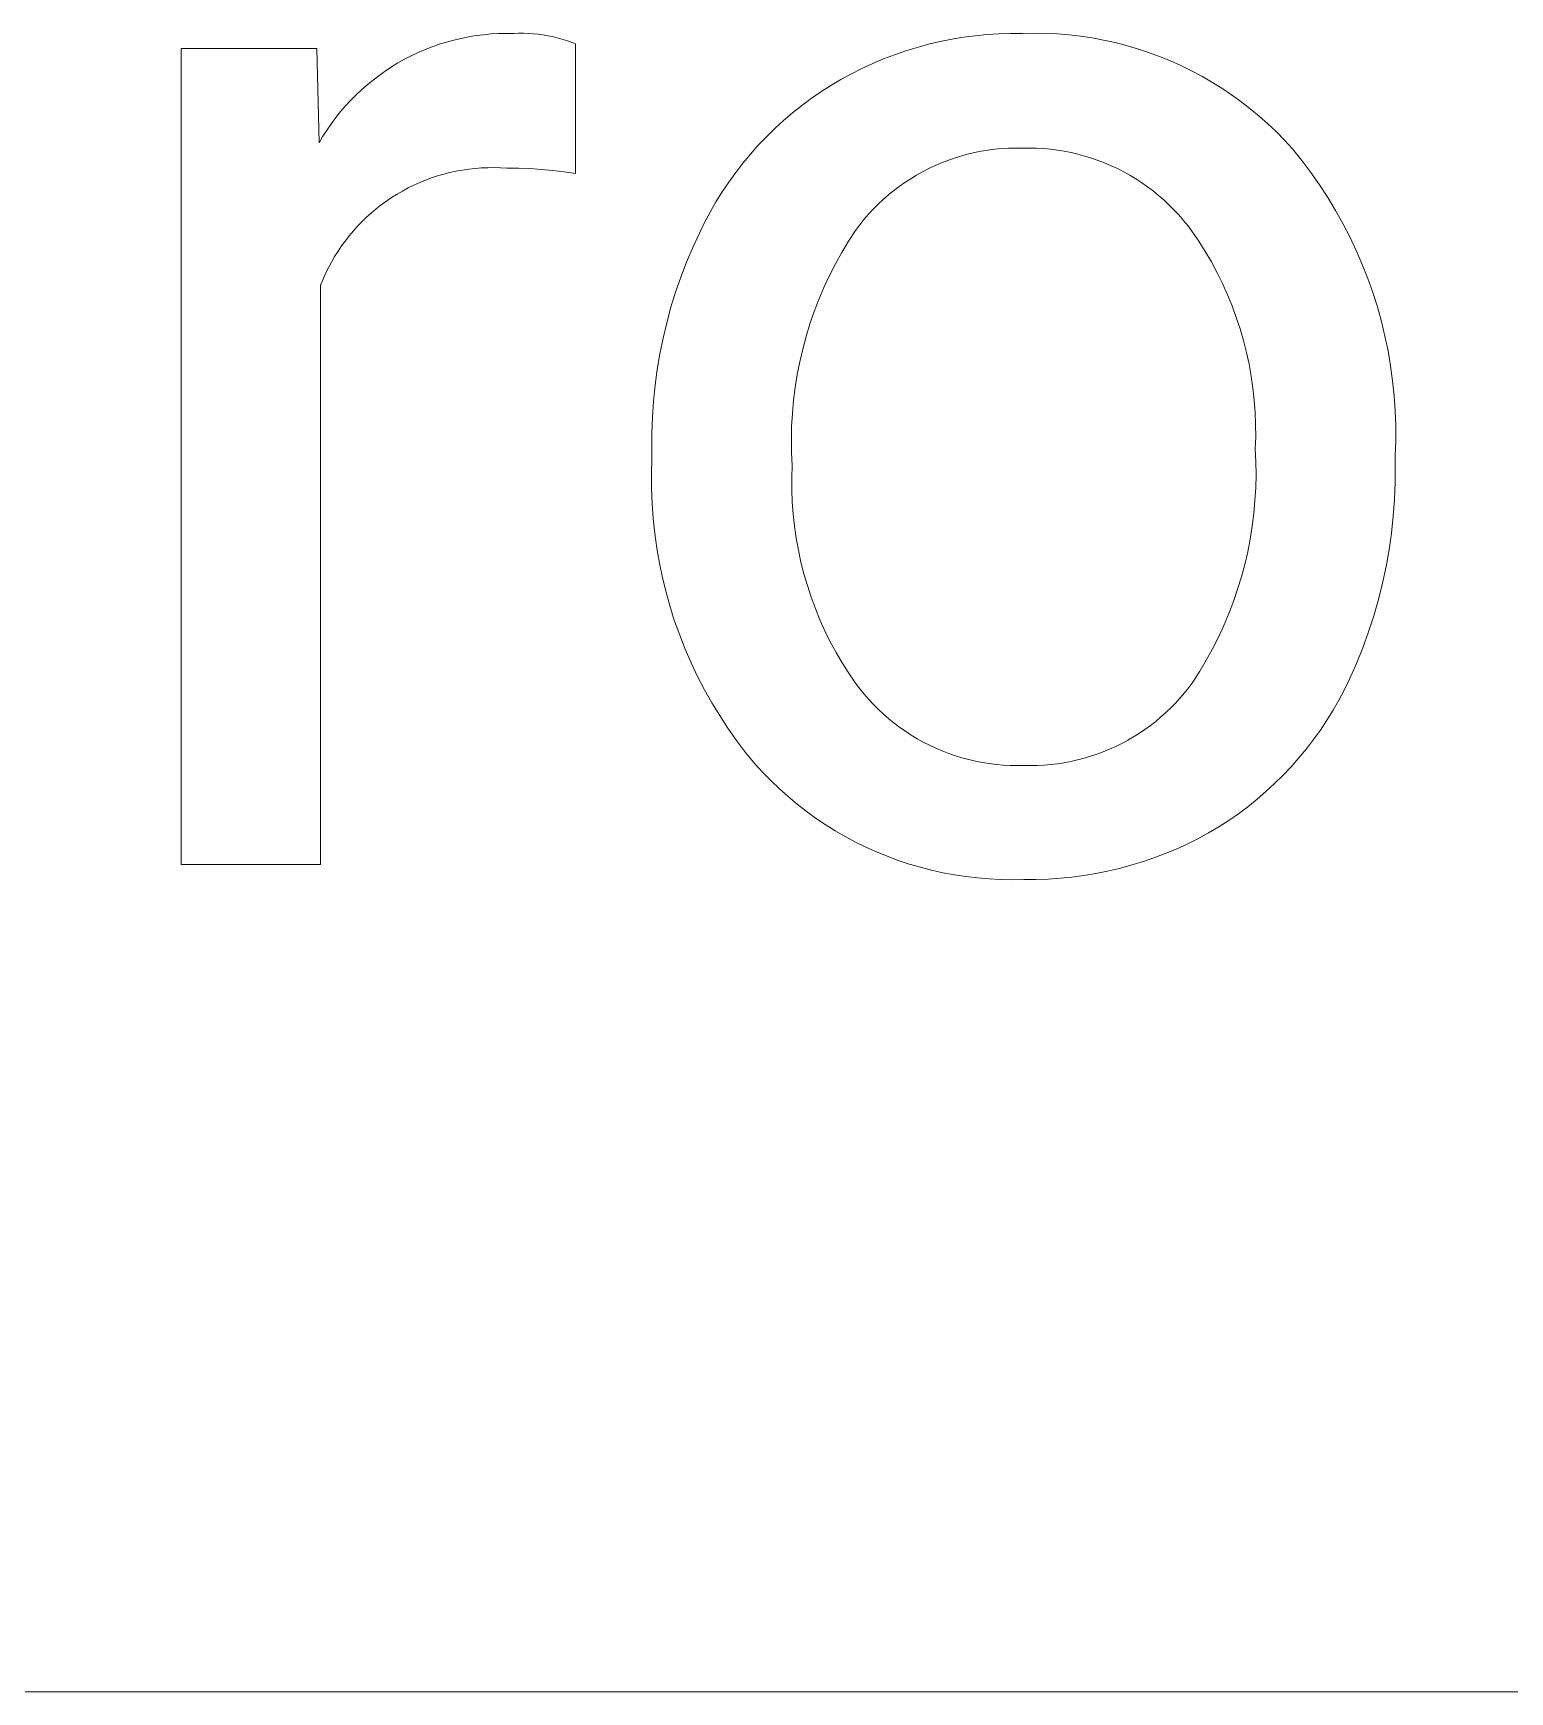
# Model space of a CAD drawing. Header units: millimetres. Extents: x 1383 to 4664, y -160 to 2132.
# Drawn here: x 3651.35 to 3693.12, y 23.47 to 70.4 of the extents above; entities that cross this region are included whole.
import ezdxf

# ---------------------------------------------------------------- set-up
doc = ezdxf.new("R2010")
doc.units = ezdxf.units.MM
doc.header["$MEASUREMENT"] = 0
doc.layers.add('Domyślny', color=7, linetype='Continuous', true_color=0x000000)

msp = doc.modelspace()

# ---------------------------------------------------------------- linework, layer by layer
at = {"layer": 'Domyślny', "color": 18, "lineweight": 15, "true_color": 0x000000}
for p, q in [((3664.52, 70.393), (3664.734, 70.398)), ((3664.734, 70.398), (3664.948, 70.395)), ((3664.948, 70.395), (3665.085, 70.4)), ((3665.085, 70.4), (3665.223, 70.4)), ((3665.223, 70.4), (3665.36, 70.396)), ((3679.333, 70.396), (3679.663, 70.403)), ((3679.663, 70.403), (3679.993, 70.398)), ((3679.993, 70.398), (3680.323, 70.382)), ((3655.541, 46.882), (3655.541, 69.969)), ((3655.541, 69.969), (3659.376, 69.969)), ((3659.376, 69.969), (3659.441, 67.303)), ((3662.243, 69.854), (3662.44, 69.938)), ((3662.44, 69.938), (3662.639, 70.016)), ((3662.639, 70.016), (3662.841, 70.087)), ((3662.841, 70.087), (3663.045, 70.151)), ((3663.045, 70.151), (3663.252, 70.207)), ((3663.252, 70.207), (3663.46, 70.256)), ((3663.46, 70.256), (3663.67, 70.298)), ((3663.67, 70.298), (3663.881, 70.333)), ((3663.881, 70.333), (3664.093, 70.36)), ((3664.093, 70.36), (3664.306, 70.38)), ((3664.306, 70.38), (3664.52, 70.393)), ((3665.36, 70.396), (3665.497, 70.387)), ((3665.497, 70.387), (3665.634, 70.373)), ((3665.634, 70.373), (3665.77, 70.355)), ((3665.77, 70.355), (3665.906, 70.332)), ((3665.906, 70.332), (3666.041, 70.305)), ((3666.041, 70.305), (3666.174, 70.273)), ((3666.174, 70.273), (3666.307, 70.236)), ((3666.307, 70.236), (3666.438, 70.195)), ((3666.438, 70.195), (3666.568, 70.15)), ((3666.568, 70.15), (3666.696, 70.1)), ((3666.696, 70.1), (3666.696, 66.429)), ((3676.037, 69.902), (3676.357, 70)), ((3676.357, 70), (3676.68, 70.088)), ((3676.68, 70.088), (3677.006, 70.166)), ((3677.006, 70.166), (3677.334, 70.232)), ((3677.334, 70.232), (3677.664, 70.287)), ((3677.664, 70.287), (3677.996, 70.331)), ((3677.996, 70.331), (3678.329, 70.364)), ((3678.329, 70.364), (3678.663, 70.386)), ((3678.663, 70.386), (3678.998, 70.397)), ((3678.998, 70.397), (3679.333, 70.396)), ((3680.323, 70.382), (3680.652, 70.355)), ((3680.652, 70.355), (3680.98, 70.317)), ((3680.98, 70.317), (3681.306, 70.268)), ((3681.306, 70.268), (3681.63, 70.208)), ((3681.63, 70.208), (3681.953, 70.136)), ((3681.953, 70.136), (3682.272, 70.054)), ((3682.272, 70.054), (3682.589, 69.961)), ((3682.589, 69.961), (3682.902, 69.858)), ((3661.49, 69.448), (3661.673, 69.559)), ((3661.673, 69.559), (3661.86, 69.664)), ((3661.86, 69.664), (3662.05, 69.762)), ((3662.05, 69.762), (3662.243, 69.854)), ((3674.795, 69.402), (3675.099, 69.543)), ((3675.099, 69.543), (3675.408, 69.673)), ((3675.408, 69.673), (3675.72, 69.793)), ((3675.72, 69.793), (3676.037, 69.902)), ((3682.902, 69.858), (3683.212, 69.743)), ((3683.212, 69.743), (3683.518, 69.619)), ((3683.518, 69.619), (3683.819, 69.484)), ((3683.819, 69.484), (3684.115, 69.339)), ((3660.801, 68.941), (3660.967, 69.077)), ((3660.967, 69.077), (3661.137, 69.207)), ((3661.137, 69.207), (3661.311, 69.33)), ((3661.311, 69.33), (3661.49, 69.448)), ((3673.914, 68.921), (3674.202, 69.091)), ((3674.202, 69.091), (3674.496, 69.252)), ((3674.496, 69.252), (3674.795, 69.402)), ((3684.115, 69.339), (3684.407, 69.184)), ((3684.407, 69.184), (3684.693, 69.019)), ((3684.693, 69.019), (3684.973, 68.844)), ((3660.334, 68.501), (3660.485, 68.653)), ((3660.485, 68.653), (3660.64, 68.8)), ((3660.64, 68.8), (3660.801, 68.941)), ((3673.091, 68.353), (3673.359, 68.552)), ((3673.359, 68.552), (3673.633, 68.741)), ((3673.633, 68.741), (3673.914, 68.921)), ((3684.973, 68.844), (3685.247, 68.661)), ((3685.247, 68.661), (3685.515, 68.467)), ((3659.916, 68.015), (3660.049, 68.182)), ((3660.049, 68.182), (3660.189, 68.344)), ((3660.189, 68.344), (3660.334, 68.501)), ((3672.577, 67.929), (3672.83, 68.146)), ((3672.83, 68.146), (3673.091, 68.353)), ((3685.515, 68.467), (3685.776, 68.265)), ((3685.776, 68.265), (3686.03, 68.055)), ((3686.03, 68.055), (3686.277, 67.835)), ((3659.55, 67.487), (3659.666, 67.667)), ((3659.666, 67.667), (3659.788, 67.843)), ((3659.788, 67.843), (3659.916, 68.015)), ((3672.093, 67.471), (3672.331, 67.704)), ((3672.331, 67.704), (3672.577, 67.929)), ((3686.277, 67.835), (3686.516, 67.608)), ((3686.516, 67.608), (3686.747, 67.372)), ((3659.441, 67.303), (3659.55, 67.487)), ((3671.641, 66.981), (3671.863, 67.23)), ((3671.863, 67.23), (3672.093, 67.471)), ((3678.552, 67.118), (3678.358, 67.093)), ((3678.747, 67.136), (3678.552, 67.118)), ((3678.942, 67.148), (3678.747, 67.136)), ((3679.137, 67.153), (3678.942, 67.148)), ((3679.333, 67.151), (3679.137, 67.153)), ((3679.531, 67.153), (3679.333, 67.151)), ((3679.73, 67.149), (3679.531, 67.153)), ((3679.928, 67.137), (3679.73, 67.149)), ((3680.125, 67.119), (3679.928, 67.137)), ((3680.322, 67.094), (3680.125, 67.119)), ((3686.747, 67.372), (3686.97, 67.129)), ((3686.97, 67.129), (3687.238, 66.798)), ((3671.224, 66.461), (3671.428, 66.724)), ((3671.428, 66.724), (3671.641, 66.981)), ((3676.862, 66.654), (3676.685, 66.571)), ((3677.042, 66.732), (3676.862, 66.654)), ((3677.224, 66.803), (3677.042, 66.732)), ((3677.408, 66.867), (3677.224, 66.803)), ((3677.595, 66.925), (3677.408, 66.867)), ((3677.784, 66.977), (3677.595, 66.925)), ((3677.974, 67.022), (3677.784, 66.977)), ((3678.165, 67.061), (3677.974, 67.022)), ((3678.358, 67.093), (3678.165, 67.061)), ((3680.518, 67.062), (3680.322, 67.094)), ((3680.713, 67.024), (3680.518, 67.062)), ((3680.906, 66.978), (3680.713, 67.024)), ((3681.097, 66.926), (3680.906, 66.978)), ((3681.287, 66.868), (3681.097, 66.926)), ((3681.474, 66.803), (3681.287, 66.868)), ((3681.659, 66.731), (3681.474, 66.803)), ((3681.842, 66.653), (3681.659, 66.731)), ((3682.021, 66.569), (3681.842, 66.653)), ((3687.238, 66.798), (3687.495, 66.458)), ((3662.287, 66.176), (3662.122, 66.102)), ((3662.453, 66.244), (3662.287, 66.176)), ((3662.622, 66.306), (3662.453, 66.244)), ((3662.793, 66.363), (3662.622, 66.306)), ((3662.966, 66.413), (3662.793, 66.363)), ((3663.141, 66.458), (3662.966, 66.413)), ((3663.317, 66.496), (3663.141, 66.458)), ((3663.494, 66.529), (3663.317, 66.496)), ((3663.672, 66.555), (3663.494, 66.529)), ((3663.851, 66.575), (3663.672, 66.555)), ((3664.031, 66.589), (3663.851, 66.575)), ((3664.211, 66.596), (3664.031, 66.589)), ((3664.391, 66.598), (3664.211, 66.596)), ((3664.571, 66.593), (3664.391, 66.598)), ((3664.751, 66.582), (3664.571, 66.593)), ((3665.077, 66.581), (3664.751, 66.582)), ((3665.402, 66.57), (3665.077, 66.581)), ((3665.727, 66.549), (3665.402, 66.57)), ((3666.051, 66.519), (3665.727, 66.549)), ((3666.374, 66.479), (3666.051, 66.519)), ((3666.696, 66.429), (3666.374, 66.479)), ((3670.843, 65.913), (3671.029, 66.19)), ((3671.029, 66.19), (3671.224, 66.461)), ((3676.01, 66.178), (3675.85, 66.065)), ((3676.174, 66.285), (3676.01, 66.178)), ((3676.341, 66.386), (3676.174, 66.285)), ((3676.511, 66.482), (3676.341, 66.386)), ((3676.685, 66.571), (3676.511, 66.482)), ((3682.198, 66.479), (3682.021, 66.569)), ((3682.371, 66.382), (3682.198, 66.479)), ((3682.541, 66.28), (3682.371, 66.382)), ((3682.708, 66.172), (3682.541, 66.28)), ((3687.495, 66.458), (3687.739, 66.109)), ((3661.494, 65.751), (3661.345, 65.649)), ((3661.646, 65.846), (3661.494, 65.751)), ((3661.802, 65.937), (3661.646, 65.846)), ((3661.961, 66.022), (3661.802, 65.937)), ((3662.122, 66.102), (3661.961, 66.022)), ((3670.667, 65.63), (3670.843, 65.913)), ((3675.543, 65.824), (3675.395, 65.695)), ((3675.694, 65.947), (3675.543, 65.824)), ((3675.85, 66.065), (3675.694, 65.947)), ((3682.87, 66.058), (3682.708, 66.172)), ((3683.029, 65.939), (3682.87, 66.058)), ((3683.183, 65.814), (3683.029, 65.939)), ((3683.333, 65.684), (3683.183, 65.814)), ((3687.739, 66.109), (3687.972, 65.752)), ((3687.972, 65.752), (3688.193, 65.387)), ((3660.919, 65.316), (3660.786, 65.195)), ((3661.057, 65.432), (3660.919, 65.316)), ((3661.199, 65.543), (3661.057, 65.432)), ((3661.345, 65.649), (3661.199, 65.543)), ((3670.345, 65.047), (3670.501, 65.341)), ((3670.501, 65.341), (3670.667, 65.63)), ((3674.982, 65.28), (3674.853, 65.132)), ((3675.115, 65.423), (3674.982, 65.28)), ((3675.253, 65.561), (3675.115, 65.423)), ((3675.395, 65.695), (3675.253, 65.561)), ((3683.478, 65.549), (3683.333, 65.684)), ((3683.618, 65.408), (3683.478, 65.549)), ((3683.754, 65.264), (3683.618, 65.408)), ((3683.884, 65.114), (3683.754, 65.264)), ((3688.193, 65.387), (3688.401, 65.015)), ((3660.411, 64.807), (3660.295, 64.669)), ((3660.531, 64.94), (3660.411, 64.807)), ((3660.656, 65.07), (3660.531, 64.94)), ((3660.786, 65.195), (3660.656, 65.07)), ((3670.199, 64.747), (3670.345, 65.047)), ((3674.613, 64.824), (3674.413, 64.514)), ((3674.731, 64.98), (3674.613, 64.824)), ((3674.853, 65.132), (3674.731, 64.98)), ((3684.01, 64.96), (3683.884, 65.114)), ((3684.129, 64.802), (3684.01, 64.96)), ((3684.323, 64.517), (3684.129, 64.802)), ((3688.401, 65.015), (3688.596, 64.636)), ((3660.078, 64.381), (3659.977, 64.232)), ((3660.184, 64.527), (3660.078, 64.381)), ((3660.295, 64.669), (3660.184, 64.527)), ((3669.835, 63.923), (3670.01, 64.338)), ((3670.01, 64.338), (3670.199, 64.747)), ((3674.413, 64.514), (3674.223, 64.197)), ((3684.506, 64.226), (3684.323, 64.517)), ((3688.596, 64.636), (3688.778, 64.251)), ((3659.791, 63.923), (3659.706, 63.764)), ((3659.881, 64.079), (3659.791, 63.923)), ((3659.977, 64.232), (3659.881, 64.079)), ((3669.673, 63.502), (3669.835, 63.923)), ((3674.044, 63.874), (3673.877, 63.544)), ((3674.223, 64.197), (3674.044, 63.874)), ((3684.679, 63.929), (3684.506, 64.226)), ((3684.841, 63.626), (3684.679, 63.929)), ((3688.778, 64.251), (3688.947, 63.86)), ((3688.947, 63.86), (3689.103, 63.463)), ((3659.553, 63.438), (3659.485, 63.271)), ((3659.627, 63.603), (3659.553, 63.438)), ((3659.706, 63.764), (3659.627, 63.603)), ((3669.526, 63.076), (3669.673, 63.502)), ((3673.877, 63.544), (3673.721, 63.21)), ((3684.993, 63.317), (3684.841, 63.626)), ((3689.103, 63.463), (3689.245, 63.061)), ((3659.485, 63.271), (3659.485, 46.882)), ((3669.393, 62.646), (3669.526, 63.076)), ((3673.721, 63.21), (3673.577, 62.87)), ((3685.134, 63.003), (3684.993, 63.317)), ((3685.264, 62.685), (3685.134, 63.003)), ((3689.245, 63.061), (3689.373, 62.655)), ((3669.274, 62.211), (3669.393, 62.646)), ((3673.445, 62.525), (3673.325, 62.176)), ((3673.577, 62.87), (3673.445, 62.525)), ((3685.383, 62.362), (3685.264, 62.685)), ((3689.373, 62.655), (3689.488, 62.244)), ((3669.17, 61.772), (3669.274, 62.211)), ((3673.325, 62.176), (3673.216, 61.823)), ((3685.491, 62.035), (3685.383, 62.362)), ((3685.587, 61.705), (3685.491, 62.035)), ((3689.488, 62.244), (3689.588, 61.83)), ((3669.08, 61.33), (3669.17, 61.772)), ((3673.216, 61.823), (3673.12, 61.466)), ((3685.671, 61.372), (3685.587, 61.705)), ((3689.588, 61.83), (3689.675, 61.413)), ((3669.006, 60.886), (3669.08, 61.33)), ((3673.037, 61.107), (3672.965, 60.745)), ((3673.12, 61.466), (3673.037, 61.107)), ((3685.744, 61.035), (3685.671, 61.372)), ((3685.805, 60.697), (3685.744, 61.035)), ((3689.675, 61.413), (3689.747, 60.993)), ((3668.946, 60.439), (3669.006, 60.886)), ((3672.965, 60.745), (3672.907, 60.38)), ((3685.854, 60.356), (3685.805, 60.697)), ((3689.747, 60.993), (3689.804, 60.57)), ((3689.804, 60.57), (3689.848, 60.146)), ((3668.901, 59.991), (3668.946, 60.439)), ((3672.907, 60.38), (3672.861, 60.014)), ((3685.892, 60.014), (3685.854, 60.356)), ((3689.848, 60.146), (3689.877, 59.721)), ((3668.87, 59.541), (3668.901, 59.991)), ((3672.827, 59.646), (3672.807, 59.277)), ((3672.861, 60.014), (3672.827, 59.646)), ((3685.917, 59.671), (3685.892, 60.014)), ((3685.93, 59.328), (3685.917, 59.671)), ((3689.877, 59.721), (3689.891, 59.295)), ((3668.855, 59.091), (3668.87, 59.541)), ((3672.807, 59.277), (3672.799, 58.908)), ((3685.932, 58.984), (3685.93, 59.328)), ((3689.891, 59.295), (3689.891, 58.869)), ((3668.855, 58.64), (3668.855, 59.091)), ((3672.799, 58.908), (3672.804, 58.539)), ((3685.921, 58.64), (3685.932, 58.984)), ((3689.891, 58.869), (3689.877, 58.443)), ((3668.842, 57.942), (3668.855, 58.367)), ((3668.855, 58.367), (3668.855, 58.64)), ((3672.804, 58.539), (3672.821, 58.17)), ((3685.938, 58.274), (3685.921, 58.64)), ((3685.942, 57.908), (3685.938, 58.274)), ((3689.877, 58.443), (3689.877, 58.17)), ((3668.844, 57.518), (3668.842, 57.942)), ((3672.821, 58.17), (3672.81, 57.826)), ((3672.81, 57.826), (3672.812, 57.482)), ((3685.933, 57.542), (3685.942, 57.908)), ((3689.877, 58.17), (3689.875, 57.691)), ((3668.859, 57.094), (3668.844, 57.518)), ((3672.812, 57.482), (3672.825, 57.138)), ((3685.912, 57.177), (3685.933, 57.542)), ((3689.875, 57.691), (3689.857, 57.212)), ((3668.89, 56.671), (3668.859, 57.094)), ((3672.825, 57.138), (3672.85, 56.795)), ((3672.85, 56.795), (3672.887, 56.453)), ((3685.833, 56.449), (3685.879, 56.813)), ((3685.879, 56.813), (3685.912, 57.177)), ((3689.857, 57.212), (3689.823, 56.734)), ((3668.934, 56.249), (3668.89, 56.671)), ((3672.887, 56.453), (3672.937, 56.113)), ((3685.775, 56.088), (3685.833, 56.449)), ((3689.823, 56.734), (3689.772, 56.257)), ((3668.993, 55.828), (3668.934, 56.249)), ((3672.937, 56.113), (3672.998, 55.774)), ((3685.705, 55.729), (3685.775, 56.088)), ((3689.772, 56.257), (3689.705, 55.783)), ((3669.066, 55.41), (3668.993, 55.828)), ((3669.153, 54.995), (3669.066, 55.41)), ((3672.998, 55.774), (3673.07, 55.438)), ((3673.07, 55.438), (3673.155, 55.105)), ((3685.622, 55.373), (3685.705, 55.729)), ((3689.705, 55.783), (3689.621, 55.311)), ((3669.254, 54.583), (3669.153, 54.995)), ((3673.155, 55.105), (3673.251, 54.774)), ((3685.42, 54.669), (3685.527, 55.019)), ((3685.527, 55.019), (3685.622, 55.373)), ((3689.621, 55.311), (3689.521, 54.842)), ((3669.369, 54.175), (3669.254, 54.583)), ((3673.251, 54.774), (3673.358, 54.447)), ((3673.358, 54.447), (3673.477, 54.125)), ((3685.302, 54.323), (3685.42, 54.669)), ((3689.521, 54.842), (3689.405, 54.377)), ((3669.498, 53.77), (3669.369, 54.175)), ((3673.477, 54.125), (3673.607, 53.806)), ((3685.029, 53.644), (3685.171, 53.981)), ((3685.171, 53.981), (3685.302, 54.323)), ((3689.405, 54.377), (3689.273, 53.917)), ((3669.641, 53.371), (3669.498, 53.77)), ((3673.607, 53.806), (3673.748, 53.492)), ((3684.876, 53.311), (3685.029, 53.644)), ((3689.273, 53.917), (3689.125, 53.461)), ((3669.797, 52.976), (3669.641, 53.371)), ((3673.748, 53.492), (3673.9, 53.184)), ((3673.9, 53.184), (3674.063, 52.881)), ((3684.711, 52.985), (3684.876, 53.311)), ((3689.125, 53.461), (3688.961, 53.01)), ((3669.966, 52.587), (3669.797, 52.976)), ((3670.148, 52.204), (3669.966, 52.587)), ((3674.063, 52.881), (3674.236, 52.583)), ((3674.236, 52.583), (3674.42, 52.292)), ((3684.349, 52.349), (3684.535, 52.664)), ((3684.535, 52.664), (3684.711, 52.985)), ((3688.782, 52.566), (3688.587, 52.128)), ((3688.961, 53.01), (3688.782, 52.566)), ((3670.344, 51.827), (3670.148, 52.204)), ((3674.42, 52.292), (3674.613, 52.008)), ((3684.151, 52.041), (3684.349, 52.349)), ((3688.587, 52.128), (3688.442, 51.829)), ((3670.552, 51.457), (3670.344, 51.827)), ((3674.613, 52.008), (3674.732, 51.851)), ((3674.732, 51.851), (3674.856, 51.698)), ((3674.856, 51.698), (3674.986, 51.55)), ((3683.794, 51.592), (3683.918, 51.737)), ((3683.918, 51.737), (3684.037, 51.887)), ((3684.037, 51.887), (3684.151, 52.041)), ((3688.442, 51.829), (3688.286, 51.534)), ((3670.772, 51.094), (3670.552, 51.457)), ((3674.986, 51.55), (3675.12, 51.406)), ((3675.12, 51.406), (3675.26, 51.267)), ((3675.26, 51.267), (3675.404, 51.133)), ((3683.251, 51.054), (3683.394, 51.181)), ((3683.394, 51.181), (3683.532, 51.313)), ((3683.532, 51.313), (3683.666, 51.45)), ((3683.666, 51.45), (3683.794, 51.592)), ((3688.121, 51.245), (3687.946, 50.962)), ((3688.286, 51.534), (3688.121, 51.245)), ((3671.004, 50.739), (3670.772, 51.094)), ((3671.249, 50.392), (3671.004, 50.739)), ((3675.404, 51.133), (3675.553, 51.004)), ((3675.553, 51.004), (3675.706, 50.88)), ((3675.706, 50.88), (3675.864, 50.761)), ((3675.864, 50.761), (3676.025, 50.649)), ((3682.641, 50.594), (3682.799, 50.701)), ((3682.799, 50.701), (3682.954, 50.814)), ((3682.954, 50.814), (3683.105, 50.931)), ((3683.105, 50.931), (3683.251, 51.054)), ((3687.946, 50.962), (3687.761, 50.685)), ((3671.505, 50.054), (3671.249, 50.392)), ((3676.025, 50.649), (3676.19, 50.541)), ((3676.19, 50.541), (3676.359, 50.44)), ((3676.359, 50.44), (3676.531, 50.344)), ((3676.531, 50.344), (3676.707, 50.255)), ((3676.707, 50.255), (3676.885, 50.171)), ((3681.799, 50.142), (3681.973, 50.221)), ((3681.973, 50.221), (3682.145, 50.306)), ((3682.145, 50.306), (3682.313, 50.396)), ((3682.313, 50.396), (3682.479, 50.492)), ((3682.479, 50.492), (3682.641, 50.594)), ((3687.567, 50.415), (3687.365, 50.151)), ((3687.761, 50.685), (3687.567, 50.415)), ((3671.772, 49.724), (3671.505, 50.054)), ((3676.885, 50.171), (3677.067, 50.094)), ((3677.067, 50.094), (3677.25, 50.023)), ((3677.25, 50.023), (3677.437, 49.959)), ((3677.437, 49.959), (3677.625, 49.901)), ((3677.625, 49.901), (3677.815, 49.85)), ((3677.815, 49.85), (3678.007, 49.805)), ((3678.007, 49.805), (3678.2, 49.767)), ((3678.2, 49.767), (3678.395, 49.736)), ((3680.33, 49.731), (3680.519, 49.76)), ((3680.519, 49.76), (3680.707, 49.796)), ((3680.707, 49.796), (3680.894, 49.838)), ((3680.894, 49.838), (3681.079, 49.887)), ((3681.079, 49.887), (3681.262, 49.941)), ((3681.262, 49.941), (3681.443, 50.002)), ((3681.443, 50.002), (3681.622, 50.069)), ((3681.622, 50.069), (3681.799, 50.142)), ((3687.153, 49.894), (3686.933, 49.644)), ((3687.365, 50.151), (3687.153, 49.894)), ((3671.994, 49.481), (3671.772, 49.724)), ((3672.224, 49.246), (3671.994, 49.481)), ((3678.395, 49.736), (3678.59, 49.711)), ((3678.59, 49.711), (3678.786, 49.693)), ((3678.786, 49.693), (3678.983, 49.682)), ((3678.983, 49.682), (3679.18, 49.678)), ((3679.18, 49.678), (3679.377, 49.681)), ((3679.377, 49.681), (3679.568, 49.678)), ((3679.568, 49.678), (3679.759, 49.681)), ((3679.759, 49.681), (3679.95, 49.691)), ((3679.95, 49.691), (3680.141, 49.708)), ((3680.141, 49.708), (3680.33, 49.731)), ((3686.704, 49.402), (3686.467, 49.168)), ((3686.933, 49.644), (3686.704, 49.402)), ((3672.462, 49.019), (3672.224, 49.246)), ((3672.707, 48.8), (3672.462, 49.019)), ((3686.223, 48.942), (3685.971, 48.725)), ((3686.467, 49.168), (3686.223, 48.942)), ((3672.96, 48.589), (3672.707, 48.8)), ((3673.219, 48.387), (3672.96, 48.589)), ((3673.486, 48.195), (3673.219, 48.387)), ((3685.712, 48.516), (3685.446, 48.316)), ((3685.971, 48.725), (3685.712, 48.516)), ((3673.759, 48.011), (3673.486, 48.195)), ((3674.038, 47.836), (3673.759, 48.011)), ((3684.894, 47.943), (3684.6, 47.772)), ((3685.173, 48.125), (3684.894, 47.943)), ((3685.446, 48.316), (3685.173, 48.125)), ((3674.322, 47.672), (3674.038, 47.836)), ((3674.612, 47.517), (3674.322, 47.672)), ((3674.908, 47.372), (3674.612, 47.517)), ((3683.995, 47.459), (3683.685, 47.318)), ((3684.3, 47.611), (3683.995, 47.459)), ((3684.6, 47.772), (3684.3, 47.611)), ((3675.208, 47.237), (3674.908, 47.372)), ((3675.512, 47.112), (3675.208, 47.237)), ((3675.82, 46.998), (3675.512, 47.112)), ((3676.132, 46.894), (3675.82, 46.998)), ((3682.73, 46.956), (3682.404, 46.857)), ((3683.052, 47.066), (3682.73, 46.956)), ((3683.371, 47.187), (3683.052, 47.066)), ((3683.685, 47.318), (3683.371, 47.187)), ((3659.485, 46.882), (3655.541, 46.882)), ((3676.448, 46.801), (3676.132, 46.894)), ((3676.766, 46.719), (3676.448, 46.801)), ((3677.087, 46.647), (3676.766, 46.719)), ((3677.411, 46.587), (3677.087, 46.647)), ((3677.736, 46.538), (3677.411, 46.587)), ((3678.063, 46.499), (3677.736, 46.538)), ((3678.39, 46.472), (3678.063, 46.499)), ((3678.719, 46.456), (3678.39, 46.472)), ((3680.058, 46.468), (3679.717, 46.457)), ((3680.397, 46.49), (3680.058, 46.468)), ((3680.736, 46.524), (3680.397, 46.49)), ((3681.074, 46.568), (3680.736, 46.524)), ((3681.41, 46.624), (3681.074, 46.568)), ((3681.744, 46.69), (3681.41, 46.624)), ((3682.076, 46.768), (3681.744, 46.69)), ((3682.404, 46.857), (3682.076, 46.768)), ((3679.048, 46.451), (3678.719, 46.456)), ((3679.377, 46.457), (3679.048, 46.451)), ((3679.717, 46.457), (3679.377, 46.457)), ((3423.999, 23.471), (4663.943, 23.471))]:
    msp.add_line(p, q, dxfattribs=at)

doc.saveas('drawing.dxf')
